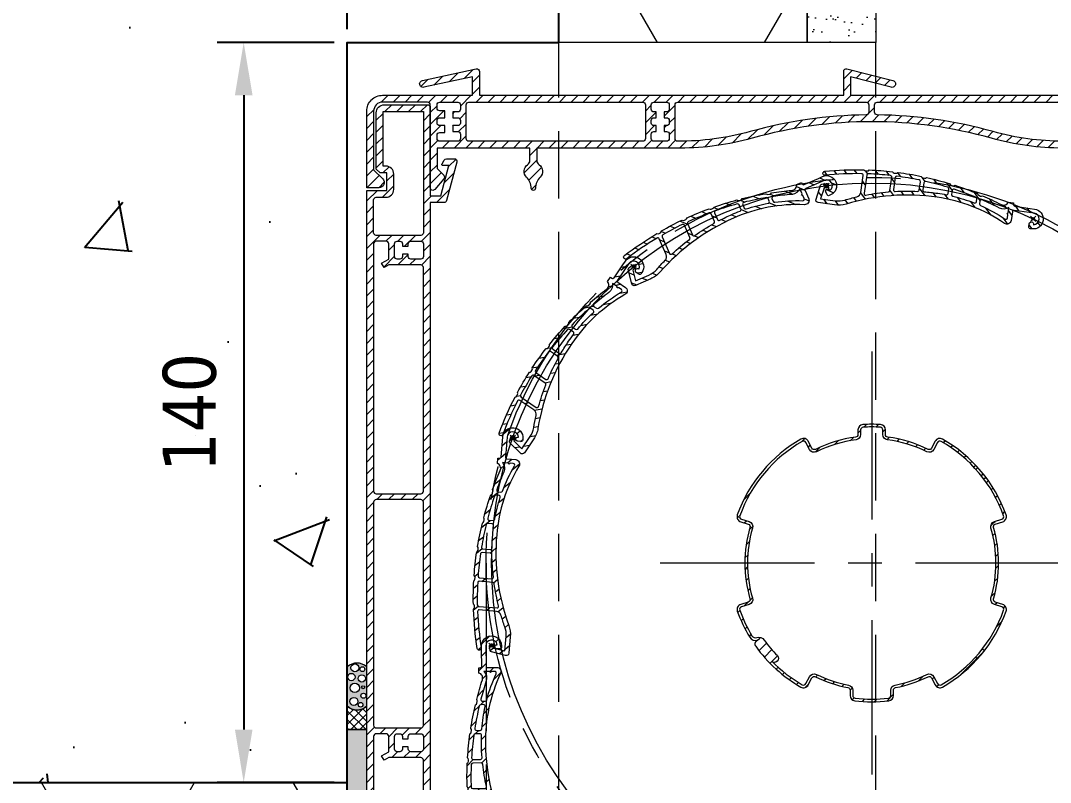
# Model space of a CAD drawing. Header units: millimetres. Extents: x -20000 to 230000, y -17405 to 24510.
# Drawn here: x 61898.2 to 62093, y -12815.7 to -12671.5 of the extents above; entities that cross this region are included whole.
import ezdxf

# ---------------------------------------------------------------- set-up
doc = ezdxf.new("R2010")
doc.units = ezdxf.units.MM
doc.header["$PDMODE"] = 35
doc.header["$PDSIZE"] = 0.5
doc.linetypes.add('AXES', pattern=[50.8, 31.75, -6.35, 6.35, -6.35])
doc.linetypes.add('CACHE', pattern=[9.525, 6.35, -3.175])
doc.layers.get('0').update_dxf_attribs({"lineweight": 13})
doc.layers.get('Defpoints').update_dxf_attribs({"true_color": 0xc2a584})
doc.layers.add('0 - Invisible', color=43, linetype='Continuous', lineweight=0, plot=False)
for name, color, linetype, lineweight in [('1 - Acier', 160, 'Continuous', 13), ('1 - Axe', 1, 'AXES', 0), ('1 - BETON', 251, 'Continuous', 25), ('1 - Béton', 251, 'Continuous', 25), ('1 - Cotation', 32, 'Continuous', 13), ('1 - INTERROMPU', 253, 'CACHE', 13), ('1 - Isolant', 132, 'Continuous', 13), ('1 - Platre', 252, 'Continuous', 13), ('1 - PVC', 7, 'Continuous', 13), ('1 - Silicone', 40, 'Continuous', 13)]:
    doc.layers.add(name, color=color, linetype=linetype, lineweight=lineweight)
doc.styles.add('Texte Poralu', font='tahomabd.ttf')
doc.dimstyles.new('100 - 1000', dxfattribs={"dimtxt": 15, "dimasz": 15, "dimexe": 5, "dimexo": 2.5, "dimgap": 8, "dimtad": 1, "dimdec": 1, "dimtxsty": 'Texte Poralu', "dimcen": 10, "dimazin": 0, "dimtfac": 1, "dimtdec": 1, "dimtmove": 0, "dimatfit": 3, "dimfxl": 1, "dimarcsym": 0})
doc.dimstyles.new('30 - 1000', dxfattribs={"dimtxt": 10, "dimasz": 10, "dimexe": 5, "dimexo": 2.5, "dimgap": 5, "dimtad": 1, "dimdec": 1, "dimtxsty": 'Texte Poralu', "dimcen": 5, "dimazin": 0, "dimtfac": 1, "dimtdec": 1, "dimtmove": 0, "dimatfit": 3, "dimfxl": 1, "dimarcsym": 0})

# ---------------------------------------------------------------- blocks, each defined once
blk = doc.blocks.new('*U339')
at = {"layer": '1 - BETON'}
h = blk.add_hatch(dxfattribs=at)
h.set_pattern_fill('CONCRETE', color=256, scale=15, style=0, pattern_type=2)
h.set_pattern_definition([(50, (200, -100), (107.589, -9.413), [11.25, -123.75]), (355, (200, -100), (-20.813, 112.829), [9, -99]), (100.451, (208.97, -100.78), (86.776, 103.416), [9.561, -105.171]), (46.184, (200, -70), (160.086, -24.828), [16.875, -185.625]), (96.636, (213.34, -72.07), (140.2, 146.118), [14.34, -157.757]), (351.184, (200, -70), (140.2, 146.12), [13.5, -148.5]), (21, (215, -77.5), (89.536, -60.393), [11.25, -123.75]), (326, (215, -77.5), (36.497, 108.773), [9, -99]), (71.451, (222.46, -82.53), (126.033, 48.38), [9.561, -105.171]), (37.5, (200, -100), (1.824, 49.934), [0, -97.8, 0, -100.5, 0, -99.375]), (7.5, (200, -100), (39.4604, 59.162), [0, -57.3, 0, -95.55, 0, -37.875]), (327.5, (166.55, -100), (80.0734, -3.3832), [0, -37.5, 0, -117, 0, -155.25]), (317.5, (151.55, -100), (87.478, 15.016), [0, -48.75, 0, -77.7, 0, -110.25])])
h.paths.add_polyline_path([(-160, 310), (-160, 0), (-40, 0), (-40, 140), (0, 140), (0, 210), (400, 210), (300, 310)])
blk.add_lwpolyline([(-160, 310), (-160, 0), (-40, 0), (-40, 140), (0, 140), (0, 210), (400, 210)], dxfattribs=at)
blk = doc.blocks.new('*D366')
at = {"layer": '1 - Cotation', "color": 0, "lineweight": -2, "transparency": 16777216}
for p, q in [((62397.5, -12605.67), (62340, -12605.67)), ((62345, -12620.67), (62345, -12850.67)), ((61962.5, -12865.67), (62350, -12865.67))]:
    blk.add_line(p, q, dxfattribs=at)
at = {"layer": '1 - Cotation', "color": 0, "transparency": 16777216}
for points in [[(62342.5, -12620.67), (62347.5, -12620.67), (62345, -12605.67)], [(62342.5, -12850.67), (62347.5, -12850.67), (62345, -12865.67)]]:
    blk.add_solid(points, dxfattribs=at)
at = {"layer": 'Defpoints', "color": 0, "transparency": 16777216}
for p in [(62400, -12605.67), (61960, -12865.67), (62345, -12865.67)]:
    blk.add_point(p, dxfattribs=at)
at = {"layer": '1 - Cotation', "color": 0, "transparency": 16777216, "insert": (62329.5, -12735.67), "char_height": 15, "attachment_point": 5, "rotation": 90, "style": 'Texte Poralu'}
blk.add_mtext('RET', dxfattribs=at)
blk = doc.blocks.new('*U340')
at = {"layer": '1 - Isolant'}
h = blk.add_hatch(dxfattribs=at)
h.set_pattern_fill('HONEY', color=256, scale=5, style=0)
h.set_pattern_definition([(0, (20, 110), (23.8125, 13.74815), [15.875, -31.75]), (120, (20, 110), (-23.8125, 13.74815), [15.875, -31.75]), (60, (20, 110), (5e-08, 27.4963), [-31.75, 15.875])])
h.paths.add_polyline_path([(-100, 310), (0, 310), (0, 0), (120, 0), (120, -40), (-100, -40)])
blk.add_lwpolyline([(0, 310), (0, 0), (120, 0), (120, -40), (-100, -40), (-100, 310)], dxfattribs=at)
blk = doc.blocks.new('*D372')
at = {"layer": '1 - Cotation', "color": 0, "lineweight": -2, "transparency": 16777216}
for p, q in [((61960, -12673.17), (61960, -12656.2)), ((62000, -12673.17), (62000, -12656.2)), ((61990, -12661.2), (61970, -12661.2))]:
    blk.add_line(p, q, dxfattribs=at)
at = {"layer": '1 - Cotation', "color": 0, "transparency": 16777216}
for points in [[(61970, -12659.53), (61970, -12662.86), (61960, -12661.2)], [(61990, -12659.53), (61990, -12662.86), (62000, -12661.2)]]:
    blk.add_solid(points, dxfattribs=at)
at = {"layer": 'Defpoints', "color": 0, "transparency": 16777216}
for p in [(61960, -12661.2), (61960, -12675.67), (62000, -12675.67)]:
    blk.add_point(p, dxfattribs=at)
at = {"layer": '1 - Cotation', "color": 0, "transparency": 16777216, "insert": (61980, -12650.99), "char_height": 10, "attachment_point": 5, "style": 'Texte Poralu'}
blk.add_mtext('40', dxfattribs=at)
blk = doc.blocks.new('*D373')
at = {"layer": '1 - Cotation', "color": 0, "lineweight": -2, "transparency": 16777216}
for p, q in [((61957.5, -12675.67), (61935.42, -12675.67)), ((61940.42, -12685.67), (61940.42, -12805.67)), ((61957.5, -12815.67), (61935.42, -12815.67))]:
    blk.add_line(p, q, dxfattribs=at)
at = {"layer": '1 - Cotation', "color": 0, "transparency": 16777216}
for points in [[(61938.76, -12685.67), (61942.09, -12685.67), (61940.42, -12675.67)], [(61938.76, -12805.67), (61942.09, -12805.67), (61940.42, -12815.67)]]:
    blk.add_solid(points, dxfattribs=at)
at = {"layer": 'Defpoints', "color": 0, "transparency": 16777216}
for p in [(61960, -12675.67), (61940.42, -12815.67), (61960, -12815.67)]:
    blk.add_point(p, dxfattribs=at)
at = {"layer": '1 - Cotation', "color": 0, "transparency": 16777216, "insert": (61930.22, -12745.67), "char_height": 10, "attachment_point": 5, "rotation": 90, "style": 'Texte Poralu'}
blk.add_mtext('140', dxfattribs=at)
blk = doc.blocks.new('*U322')
at = {"layer": '1 - Silicone'}
h = blk.add_hatch(dxfattribs=at)
h.set_pattern_fill('ANSI37', color=256, scale=0.37, style=0)
h.set_pattern_definition([(45, (-3546.3827, -4016.8175), (-0.8306737, 0.8306737), []), (135, (-3546.3827, -4016.8175), (-0.8306737, -0.8306737), [])])
h.paths.add_polyline_path([(4.44, 3.7), (0, 3.7), (0, 0), (4.44, 0, -0.4)])
h = blk.add_hatch(color=256, dxfattribs=at)
edge = h.paths.add_edge_path(flags=16)
edge.add_arc((11.43, 0.83), 0.464, -180, 0, ccw=False)
edge.add_arc((11.43, 0.83), 0.464, 0, 180, ccw=False)
edge = h.paths.add_edge_path(flags=16)
edge.add_arc((11.68, 2.24), 0.753, 0, 180, ccw=False)
edge.add_arc((11.68, 2.24), 0.753, -180, 0, ccw=False)
edge = h.paths.add_edge_path(flags=16)
edge.add_arc((9.94, 2.91), 0.695, 0, 180, ccw=False)
edge.add_arc((9.94, 2.91), 0.695, -180, 0, ccw=False)
edge = h.paths.add_edge_path(flags=16)
edge.add_arc((9.67, 0.94), 0.677, -180, 0, ccw=False)
edge.add_arc((9.67, 0.94), 0.677, 0, 180, ccw=False)
edge = h.paths.add_edge_path(flags=16)
edge.add_arc((8.01, 0.69), 0.29, -180, 0, ccw=False)
edge.add_arc((8.01, 0.69), 0.29, 0, 180, ccw=False)
edge = h.paths.add_edge_path(flags=16)
edge.add_arc((7.87, 2.27), 0.889, 0, 180, ccw=False)
edge.add_arc((7.87, 2.27), 0.889, -180, 0, ccw=False)
edge = h.paths.add_edge_path(flags=16)
edge.add_arc((6.4, 0.65), 0.483, -180, 0, ccw=False)
edge.add_arc((6.4, 0.65), 0.483, 0, 180, ccw=False)
edge = h.paths.add_edge_path(flags=16)
edge.add_arc((5.33, 2.44), 0.757, 0, 180, ccw=False)
edge.add_arc((5.33, 2.44), 0.757, -180, 0, ccw=False)
edge = h.paths.add_edge_path(flags=16)
edge.add_arc((4.7, 1.17), 0.444, -180, 0, ccw=False)
edge.add_arc((4.7, 1.17), 0.444, 0, 180, ccw=False)
edge = h.paths.add_edge_path()
edge.add_line((11.84, 3.7), (4.44, 3.7))
edge.add_arc((6.38, 1.85), 2.68, 136.3972, 223.6028)
edge.add_line((4.44, 0), (11.84, 0))
edge.add_arc((9.9, 1.85), 2.68, 316.3972, 403.6028)
for points in [[(4.44, 3.7), (0, 3.7), (0, 0), (4.44, 0, -0.4), (4.44, 3.7)], [(11.84, 3.7), (4.44, 3.7, 0.4), (4.44, 0), (11.84, 0, 0.4), (11.84, 3.7)], [(4.58, 2.44, -1), (6.09, 2.44, -1), (4.58, 2.44, -1)], [(6.98, 2.27, -1), (8.76, 2.27, -1), (6.98, 2.27, -1)], [(9.24, 2.91, -1), (10.63, 2.91, -1), (9.24, 2.91, -1)], [(10.93, 2.24, -1), (12.43, 2.24, -1), (10.93, 2.24, -1)], [(5.14, 1.17, -1), (4.26, 1.17, -1), (5.14, 1.17, -1)], [(6.88, 0.65, -1), (5.92, 0.65, -1), (6.88, 0.65, -1)], [(8.3, 0.69, -1), (7.72, 0.69, -1), (8.3, 0.69, -1)], [(10.34, 0.94, -1), (8.99, 0.94, -1), (10.34, 0.94, -1)], [(11.89, 0.83, -1), (10.96, 0.83, -1), (11.89, 0.83, -1)]]:
    blk.add_lwpolyline(points, format="xyb", close=True, dxfattribs=at)
blk = doc.blocks.new('Rehau - VR MB 190 - Caisson face dessus')
at = {"layer": '1 - PVC'}
h = blk.add_hatch(dxfattribs=at)
h.set_pattern_fill('ANSI31', color=256, scale=0.5, style=0)
h.set_pattern_definition([(45, (0, -23), (-1.122532, 1.122532), [])])
h.paths.add_polyline_path([(0, 0), (-1.3, 0), (-1.3, -5), (-103.6, -5), (-103.6, -1.5), (-95.91, -3.48, 1), (-95.59, -2.22), (-104.28, 0.02, 0.490115), (-104.9, -0.47), (-104.9, -5), (-173.8, -5), (-173.8, -0.51, 0.477934), (-174.41, -0.02), (-184.59, -2.21, 1), (-184.31, -3.49), (-175.1, -1.5), (-175.1, -5), (-192.1, -5, 0.414214), (-195.1, -8), (-195.1, -22.5), (-192.8, -22.5, 0.668179), (-192.09, -20.79), (-193.8, -19.09), (-193.8, -8, -0.414214), (-192.1, -6.3), (-183.6, -6.3, -0.414214), (-183.1, -6.8), (-183.1, -22.5, 0.700208), (-182.22, -22.82), (-180.52, -20.8, 0.388879), (-180.55, -20.12), (-181.8, -18.87), (-181.8, -15), (-164.25, -15), (-164.25, -17.33, -0.249069), (-164.69, -18.16, 0.473859), (-164.9, -20.47), (-164.9, -20.47, -0.200469), (-164, -22.6, 0.995627), (-163.2, -22.6), (-163.2, -22.6, -0.200469), (-162.3, -20.47, 0.472673), (-162.5, -18.16), (-162.51, -18.16, -0.249069), (-162.95, -17.33), (-162.95, -15), (-135.79, -15, 0.068746), (-122.24, -13.13, -0.138145), (-76.96, -13.13, 0.068746), (-63.41, -15), (-16.64, -15, -0.520567), (-16.17, -15.67), (-17.87, -20.33, 0.520567), (-17.4, -21), (-15.09, -21, -0.339454), (-14.9, -21.15), (-14.4, -23), (-0.5, -23, 0.414214), (0, -22.5), (0, -20.15, 1), (-1.3, -20.15), (-1.3, -21.2, -0.414214), (-1.8, -21.7), (-7, -21.7, -0.414214), (-7.5, -21.2), (-7.5, -15.8, -0.414214), (-7, -15.3), (-1.8, -15.3, -0.414214), (-1.3, -15.8), (-1.3, -16.75, 1), (-0.8, -16.75), (-0.8, -16.7, -0.414214), (-0.6, -16.5), (0.9, -16.5, 0.414214), (1.5, -15.9, 0.414214), (0.9, -15.2), (0, -15.2)])
h.paths.add_polyline_path([(-140.8, -9.25), (-140.35, -9.25), (-140.35, -8.15), (-140.8, -8.15, -0.414214), (-141.3, -7.65), (-141.3, -6.8, -0.414214), (-140.8, -6.3), (-138.4, -6.3, -0.414214), (-137.9, -6.8), (-137.9, -7.65, -0.414214), (-138.4, -8.15), (-138.85, -8.15), (-138.85, -9.25), (-138.4, -9.25, -0.414214), (-137.9, -9.75), (-137.9, -10.25, -0.414214), (-138.4, -10.75), (-138.85, -10.75), (-138.85, -11.85), (-138.4, -11.85, -0.414214), (-137.9, -12.35), (-137.9, -13.2, -0.414214), (-138.4, -13.7), (-140.8, -13.7, -0.414214), (-141.3, -13.2), (-141.3, -12.35, -0.414214), (-140.8, -11.85), (-140.35, -11.85), (-140.35, -10.75), (-140.8, -10.75, -0.414214), (-141.3, -10.25), (-141.3, -9.75, -0.414214)], flags=16)
h.paths.add_polyline_path([(-142.4, -13.2, -0.414214), (-142.9, -13.7), (-175.8, -13.7, -0.414214), (-176.3, -13.2), (-176.3, -6.8, -0.414214), (-175.8, -6.3), (-142.9, -6.3, -0.414214), (-142.4, -6.8)], flags=16)
h.paths.add_polyline_path([(-136.8, -6.8, -0.414214), (-136.3, -6.3), (-100.65, -6.3, -0.414214), (-100.15, -6.8), (-100.15, -8.21, -0.410613), (-100.64, -8.71, 0.065655), (-122.59, -11.88, -0.068752), (-136.3, -13.7, -0.412715), (-136.8, -13.2)], flags=16)
h.paths.add_polyline_path([(-177.4, -9.75), (-177.4, -10.25, -0.414214), (-177.9, -10.75), (-178.85, -10.75), (-178.85, -11.85), (-177.9, -11.85, -0.414214), (-177.4, -12.35), (-177.4, -13.2, -0.414214), (-177.9, -13.7), (-181.3, -13.7, -0.414214), (-181.8, -13.2), (-181.8, -12.55, -0.414214), (-181.3, -12.05), (-180.35, -12.05), (-180.35, -10.75), (-181.3, -10.75, -0.414214), (-181.8, -10.25), (-181.8, -9.75, -0.414214), (-181.3, -9.25), (-180.35, -9.25), (-180.35, -7.95), (-181.3, -7.95, -0.414214), (-181.8, -7.45), (-181.8, -6.8, -0.414214), (-181.3, -6.3), (-177.9, -6.3, -0.414214), (-177.4, -6.8), (-177.4, -7.65, -0.414214), (-177.9, -8.15), (-178.85, -8.15), (-178.85, -9.25), (-177.9, -9.25, -0.414214)], flags=16)
h.paths.add_polyline_path([(-99.05, -8.21), (-99.05, -6.8, -0.414214), (-98.55, -6.3), (-62.35, -6.3, -0.414214), (-61.85, -6.8), (-61.85, -13.2, -0.414214), (-62.35, -13.7), (-63.41, -13.7, -0.068746), (-76.61, -11.88, 0.065655), (-98.56, -8.71, -0.410613)], flags=16)
h.paths.add_polyline_path([(-60.75, -6.8, -0.414214), (-60.25, -6.3), (-24.4, -6.3, -0.414214), (-23.9, -6.8), (-23.9, -13.2, -0.414214), (-24.4, -13.7), (-60.25, -13.7, -0.414214), (-60.75, -13.2)], flags=16)
h.paths.add_polyline_path([(-22.8, -6.8, -0.414214), (-22.3, -6.3), (-19.9, -6.3, -0.414214), (-19.4, -6.8), (-19.4, -9.9, -0.414214), (-19.9, -10.4), (-20.35, -10.4), (-20.35, -11.5), (-19.9, -11.5, -0.414214), (-19.4, -12), (-19.4, -13.2, -0.414214), (-19.9, -13.7), (-19.95, -13.7, -0.414214), (-20.45, -13.2), (-21.75, -13.2, -0.414214), (-22.25, -13.7), (-22.3, -13.7, -0.414214), (-22.8, -13.2), (-22.8, -12, -0.414214), (-22.3, -11.5), (-21.85, -11.5), (-21.85, -10.4), (-22.3, -10.4, -0.414214), (-22.8, -9.9)], flags=16)
h.paths.add_polyline_path([(-18.3, -6.8, -0.414214), (-17.8, -6.3), (-1.8, -6.3, -0.414214), (-1.3, -6.8), (-1.3, -13.5, -0.414214), (-1.8, -14), (-7, -14, 0.414214), (-8.8, -15.8), (-8.8, -21.2, -0.414214), (-9.3, -21.7), (-13.4, -21.7), (-13.64, -20.8, 0.336274), (-15.08, -19.7), (-16.26, -19.7), (-14.95, -16.12, 0.520567), (-16.64, -13.7), (-17.8, -13.7, -0.414214), (-18.3, -13.2)], flags=16)
blk.add_lwpolyline([(-63.41, -15, -0.068746), (-76.96, -13.13, 0.138145), (-122.24, -13.13, -0.068746), (-135.79, -15), (-162.95, -15), (-162.95, -17.33, 0.247576), (-162.51, -18.15), (-162.51, -18.16, -0.474395), (-162.3, -20.47, 0.200281), (-163.2, -22.6), (-163.2, -22.6, -0.995988), (-164, -22.6, 0.200469), (-164.9, -20.47), (-164.9, -20.47, -0.473859), (-164.69, -18.16, 0.249069), (-164.25, -17.33), (-164.25, -15), (-181.8, -15), (-181.8, -18.87), (-180.55, -20.12, -0.388879), (-180.52, -20.8), (-182.22, -22.82, -0.700208), (-183.1, -22.5), (-183.1, -6.8, 0.414214), (-183.6, -6.3), (-192.1, -6.3, 0.414214), (-193.8, -8), (-193.8, -19.09), (-192.09, -20.79, -0.668179), (-192.8, -22.5), (-195.1, -22.5), (-195.1, -8, -0.414214), (-192.1, -5), (-175.1, -5), (-175.1, -1.5), (-184.31, -3.49, -1), (-184.59, -2.21), (-174.41, -0.02, -0.477934), (-173.8, -0.51), (-173.8, -5), (-104.9, -5), (-104.9, -0.47, -0.490115), (-104.28, 0.02), (-95.59, -2.22, -1), (-95.91, -3.48), (-103.6, -1.5), (-103.6, -5), (-1.3, -5)], format="xyb", dxfattribs=at)
for points in [[(-177.4, -13.2, -0.414214), (-177.9, -13.7), (-181.3, -13.7, -0.414214), (-181.8, -13.2), (-181.8, -12.55, -0.414214), (-181.3, -12.05), (-180.35, -12.05), (-180.35, -10.75), (-181.3, -10.75, -0.414214), (-181.8, -10.25), (-181.8, -9.75, -0.414214), (-181.3, -9.25), (-180.35, -9.25), (-180.35, -7.95), (-181.3, -7.95, -0.414214), (-181.8, -7.45), (-181.8, -6.8, -0.414214), (-181.3, -6.3), (-177.9, -6.3, -0.414214), (-177.4, -6.8), (-177.4, -7.65, -0.414214), (-177.9, -8.15), (-178.85, -8.15), (-178.85, -9.25), (-177.9, -9.25, -0.414214), (-177.4, -9.75), (-177.4, -10.25, -0.414214), (-177.9, -10.75), (-178.85, -10.75), (-178.85, -11.85), (-177.9, -11.85, -0.414214), (-177.4, -12.35)], [(-176.3, -13.2), (-176.3, -6.8, -0.414214), (-175.8, -6.3), (-142.9, -6.3, -0.414214), (-142.4, -6.8), (-142.4, -13.2, -0.414214), (-142.9, -13.7), (-175.8, -13.7, -0.414214)], [(-141.3, -12.35, -0.414214), (-140.8, -11.85), (-140.35, -11.85), (-140.35, -10.75), (-140.8, -10.75, -0.414214), (-141.3, -10.25), (-141.3, -9.75, -0.414214), (-140.8, -9.25), (-140.35, -9.25), (-140.35, -8.15), (-140.8, -8.15, -0.414214), (-141.3, -7.65), (-141.3, -6.8, -0.414214), (-140.8, -6.3), (-138.4, -6.3, -0.414214), (-137.9, -6.8), (-137.9, -7.65, -0.414214), (-138.4, -8.15), (-138.85, -8.15), (-138.85, -9.25), (-138.4, -9.25, -0.414214), (-137.9, -9.75), (-137.9, -10.25, -0.414214), (-138.4, -10.75), (-138.85, -10.75), (-138.85, -11.85), (-138.4, -11.85, -0.414214), (-137.9, -12.35), (-137.9, -13.2, -0.414214), (-138.4, -13.7), (-140.8, -13.7, -0.414214), (-141.3, -13.2)], [(-136.8, -13.2), (-136.8, -6.8, -0.414214), (-136.3, -6.3), (-100.65, -6.3, -0.414214), (-100.15, -6.8), (-100.15, -8.21, -0.410613), (-100.64, -8.71, 0.065655), (-122.59, -11.88, -0.068752), (-136.3, -13.7, -0.412715)], [(-63.41, -13.7, -0.068746), (-76.61, -11.88, 0.065655), (-98.56, -8.71, -0.410613), (-99.05, -8.21), (-99.05, -6.8, -0.414214), (-98.55, -6.3), (-62.35, -6.3, -0.414214), (-61.85, -6.8), (-61.85, -13.2, -0.414214), (-62.35, -13.7)]]:
    blk.add_lwpolyline(points, format="xyb", close=True, dxfattribs=at)
blk = doc.blocks.new('Rehau - VR MB 190 - Caisson face extérieure')
at = {"layer": '1 - PVC'}
h = blk.add_hatch(dxfattribs=at)
h.set_pattern_fill('ANSI31', color=256, scale=0.5, style=0)
h.set_pattern_definition([(45, (-94390.9857, -324034.8793), (-1.122532015, 1.122532015), [])])
h.paths.add_polyline_path([(0, -2.35), (0, 172), (3.8, 172), (3.8, 175.3), (2.5, 175.3), (1.8, 176), (1.8, 186.7, -0.414214), (3.3, 188.2), (11.5, 188.2, -0.414214), (12, 187.7), (12, 171), (14, 171), (15.53, 176.7), (14.4, 176.7, -0.414214), (14.2, 176.9, -0.131652), (14.23, 177), (14.66, 177.75, -0.267949), (15.1, 178), (16.57, 178, -0.493145), (17.05, 177.37), (15.1, 170.07, -0.339454), (14.61, 169.7), (12, 169.7), (12, 14.25), (10.7, 14.25), (10.7, 16.5), (9.1, 16.5), (9.1, 8.5), (10.7, 8.5), (10.7, 10.75), (12, 10.75), (12, 7.2), (7, 7.2, 0.414214), (6.5, 6.7), (6.5, 1.8, 0.414214), (7, 1.3), (8.2, 1.3, 0.414214), (8.7, 1.8), (8.7, 2.75, -0.414214), (9.35, 3.4, -0.414214), (10, 2.75), (10, 0), (1.3, 0), (1.3, -2.35, -0.414214), (0.65, -3, -0.414214)])
h.paths.add_polyline_path([(1.3, 113, -0.414214), (1.8, 113.5), (10.2, 113.5, -0.414214), (10.7, 113), (10.7, 70.8, -0.414214), (10.2, 70.3), (1.8, 70.3, -0.414214), (1.3, 70.8)], flags=16)
h.paths.add_polyline_path([(1.8, 69.2), (3.65, 69.2, -0.414214), (4.15, 68.7), (4.15, 65.8), (2.8, 65.02), (3.28, 64.2), (4.15, 64.7), (10.2, 64.7, -0.414214), (10.7, 64.2), (10.7, 22.8, -0.414214), (10.2, 22.3), (4.15, 22.3), (3.28, 22.8), (2.8, 21.98), (4.15, 21.2), (4.15, 18.3, -0.414214), (3.65, 17.8), (1.8, 17.8, -0.414214), (1.3, 18.3), (1.3, 20.7), (1.3, 22.8), (1.3, 64.2), (1.3, 66.3), (1.3, 68.7, -0.414214)], flags=16)
h.paths.add_polyline_path([(1.3, 115.1), (1.3, 157.4), (1.3, 159.5), (1.3, 161.9, -0.414214), (1.8, 162.4), (3.65, 162.4, -0.414214), (4.15, 161.9), (4.15, 159), (2.8, 158.22), (3.28, 157.4), (4.15, 157.9), (10.2, 157.9, -0.414214), (10.7, 157.4), (10.7, 115.1, -0.414214), (10.2, 114.6), (1.8, 114.6, -0.414214)], flags=16)
h.paths.add_polyline_path([(5.75, 69.2), (6.25, 69.2, -0.414214), (6.75, 68.7), (6.75, 68.25), (7.85, 68.25), (7.85, 68.7, -0.414214), (8.35, 69.2), (10.2, 69.2, -0.414214), (10.7, 68.7), (10.7, 66.3, -0.414214), (10.2, 65.8), (8.35, 65.8, -0.414214), (7.85, 66.3), (7.85, 66.75), (6.75, 66.75), (6.75, 66.3, -0.414214), (6.25, 65.8), (5.75, 65.8, -0.414214), (5.25, 66.3), (5.25, 68.25), (5.25, 68.7, -0.414214)], flags=16)
h.paths.add_polyline_path([(5.25, 159.5), (5.25, 161.45), (5.25, 161.9, -0.414214), (5.75, 162.4), (6.25, 162.4, -0.414214), (6.75, 161.9), (6.75, 161.45), (7.85, 161.45), (7.85, 161.9, -0.414214), (8.35, 162.4), (10.2, 162.4, -0.414214), (10.7, 161.9), (10.7, 159.5, -0.414214), (10.2, 159), (8.35, 159, -0.414214), (7.85, 159.5), (7.85, 159.95), (6.75, 159.95), (6.75, 159.5, -0.414214), (6.25, 159), (5.75, 159, -0.414214)], flags=16)
h.paths.add_polyline_path([(5.75, 21.2), (6.25, 21.2, -0.414214), (6.75, 20.7), (6.75, 20.25), (7.85, 20.25), (7.85, 20.7, -0.414214), (8.35, 21.2), (10.2, 21.2, -0.414214), (10.7, 20.7), (10.7, 18.3, -0.414214), (10.2, 17.8), (8.35, 17.8, -0.414214), (7.85, 18.3), (7.85, 18.75), (6.75, 18.75), (6.75, 18.3, -0.414214), (6.25, 17.8), (5.75, 17.8, -0.414214), (5.25, 18.3), (5.25, 20.7, -0.414214)], flags=16)
h.paths.add_polyline_path([(1.8, 163.5, -0.414214), (1.3, 164), (1.3, 170.2, -0.414214), (1.8, 170.7), (3.6, 170.7, 0.414214), (5.1, 172.2), (5.1, 175.1, 0.414214), (3.6, 176.6), (3.1, 176.6), (3.1, 186.9), (10.7, 186.9), (10.7, 164, -0.414214), (10.2, 163.5)], flags=16)
h.paths.add_polyline_path([(1.8, 16.7), (7.3, 16.7, -0.414214), (7.8, 16.2), (7.8, 9, -0.414214), (7.3, 8.5), (7, 8.5, 0.414214), (5.2, 6.7), (5.2, 1.8, -0.414214), (4.7, 1.3), (1.8, 1.3, -0.414214), (1.3, 1.8), (1.3, 16.2, -0.414214)], flags=16)
for points in [[(0.65, -3, -0.414214), (0, -2.35), (0, 172), (3.8, 172), (3.8, 175.3), (2.5, 175.3), (1.8, 176), (1.8, 186.7, -0.414214), (3.3, 188.2), (11.5, 188.2, -0.414214), (12, 187.7), (12, 171), (14, 171), (15.53, 176.7), (14.4, 176.7, -0.414214), (14.2, 176.9, -0.131652), (14.23, 177), (14.66, 177.75, -0.267949), (15.1, 178), (16.57, 178, -0.493145), (17.05, 177.37), (15.1, 170.07, -0.339454), (14.61, 169.7), (12, 169.7), (12, 14.25), (10.7, 14.25), (10.7, 16.5), (9.1, 16.5), (9.1, 8.5), (10.7, 8.5), (10.7, 10.75), (12, 10.75), (12, 7.2), (7, 7.2, 0.414214), (6.5, 6.7), (6.5, 1.8, 0.414214), (7, 1.3), (8.2, 1.3, 0.414214), (8.7, 1.8), (8.7, 2.75, -0.414214), (9.35, 3.4, -0.414214), (10, 2.75), (10, 0), (1.3, 0), (1.3, -2.35, -0.414214)], [(3.6, 170.7, 0.414214), (5.1, 172.2), (5.1, 175.1, 0.414214), (3.6, 176.6), (3.1, 176.6), (3.1, 186.9), (10.7, 186.9), (10.7, 164, -0.414214), (10.2, 163.5), (1.8, 163.5, -0.414214), (1.3, 164), (1.3, 170.2, -0.414214), (1.8, 170.7)], [(1.3, 159.5), (1.3, 157.4), (1.3, 115.1, 0.414214), (1.8, 114.6), (10.2, 114.6, 0.414214), (10.7, 115.1), (10.7, 157.4, 0.414214), (10.2, 157.9), (4.15, 157.9), (3.28, 157.4), (2.8, 158.22), (4.15, 159), (4.15, 161.9, 0.414214), (3.65, 162.4), (1.8, 162.4, 0.414214), (1.3, 161.9)], [(5.25, 159.5), (5.25, 161.45), (5.25, 161.9, -0.414214), (5.75, 162.4), (6.25, 162.4, -0.414214), (6.75, 161.9), (6.75, 161.45), (7.85, 161.45), (7.85, 161.9, -0.414214), (8.35, 162.4), (10.2, 162.4, -0.414214), (10.7, 161.9), (10.7, 159.5, -0.414214), (10.2, 159), (8.35, 159, -0.414214), (7.85, 159.5), (7.85, 159.95), (6.75, 159.95), (6.75, 159.5, -0.414214), (6.25, 159), (5.75, 159, -0.414214)], [(10.2, 70.3, 0.414214), (10.7, 70.8), (10.7, 113, 0.414214), (10.2, 113.5), (1.8, 113.5, 0.414214), (1.3, 113), (1.3, 70.8, 0.414214), (1.8, 70.3)], [(1.3, 18.3, 0.414214), (1.8, 17.8), (3.65, 17.8, 0.414214), (4.15, 18.3), (4.15, 21.2), (2.8, 21.98), (3.28, 22.8), (4.15, 22.3), (10.2, 22.3, 0.414214), (10.7, 22.8), (10.7, 64.2, 0.414214), (10.2, 64.7), (4.15, 64.7), (3.28, 64.2), (2.8, 65.02), (4.15, 65.8), (4.15, 68.7, 0.414214), (3.65, 69.2), (1.8, 69.2, 0.414214), (1.3, 68.7), (1.3, 66.3), (1.3, 64.2), (1.3, 22.8), (1.3, 20.7)], [(6.25, 65.8), (5.75, 65.8, -0.414214), (5.25, 66.3), (5.25, 68.25), (5.25, 68.7, -0.414214), (5.75, 69.2), (6.25, 69.2, -0.414214), (6.75, 68.7), (6.75, 68.25), (7.85, 68.25), (7.85, 68.7, -0.414214), (8.35, 69.2), (10.2, 69.2, -0.414214), (10.7, 68.7), (10.7, 66.3, -0.414214), (10.2, 65.8), (8.35, 65.8, -0.414214), (7.85, 66.3), (7.85, 66.75), (6.75, 66.75), (6.75, 66.3, -0.414214)], [(6.25, 17.8), (5.75, 17.8, -0.414214), (5.25, 18.3), (5.25, 20.7, -0.414214), (5.75, 21.2), (6.25, 21.2, -0.414214), (6.75, 20.7), (6.75, 20.25), (7.85, 20.25), (7.85, 20.7, -0.414214), (8.35, 21.2), (10.2, 21.2, -0.414214), (10.7, 20.7), (10.7, 18.3, -0.414214), (10.2, 17.8), (8.35, 17.8, -0.414214), (7.85, 18.3), (7.85, 18.75), (6.75, 18.75), (6.75, 18.3, -0.414214)], [(7, 8.5, 0.414214), (5.2, 6.7), (5.2, 1.8, -0.414214), (4.7, 1.3), (1.8, 1.3, -0.414214), (1.3, 1.8), (1.3, 16.2, -0.414214), (1.8, 16.7), (7.3, 16.7, -0.414214), (7.8, 16.2), (7.8, 9, -0.414214), (7.3, 8.5)]]:
    blk.add_lwpolyline(points, format="xyb", close=True, dxfattribs=at)
blk = doc.blocks.new('Rehau - Lame PVC 37mm')
at = {"layer": '1 - PVC', "linetype": 'ByBlock'}
h = blk.add_hatch(dxfattribs=at)
h.set_pattern_fill('ANSI31', color=256, scale=0.5, angle=0.1266, style=0)
h.set_pattern_definition([(45.12660643, (-93264.7601, -324254.6907), (-1.1250097306, 1.120048819), [])])
h.paths.add_polyline_path([(1.71, -5.21, 0.551198), (0.97, -4.08), (-0.73, -4.11, -0.414214), (-1.03, -3.82), (-1.1, -0.02, -0.91252), (1.08, 0.22), (1, 0.22, 1), (1.01, -0.58), (1.61, -0.57, 0.414214), (1.91, -0.27), (1.9, 0.03, 1), (-1.9, -0.03), (-1.88, -0.88), (-1.83, -3.83, -0.414214), (-2.13, -4.14), (-2.43, -4.14), (-2.41, -5.14, -0.425767), (-1.73, -6.41, 0.01621), (-2.81, -10.15, -0.267178), (-2.7, -10.53), (-2.78, -10.87, -0.267178), (-3.05, -11.16, 0.019181), (-3.94, -15.67, -0.267178), (-3.79, -16.04), (-3.84, -16.36, -0.267178), (-4.08, -16.67, 0.018887), (-4.53, -21.18, -0.267178), (-4.36, -21.54), (-4.37, -21.85, -0.267178), (-4.59, -22.18, 0.018763), (-4.62, -26.69, -0.267178), (-4.41, -27.02), (-4.4, -27.33, -0.267178), (-4.59, -27.69, 0.018379), (-4.22, -32.08, -0.267178), (-3.98, -32.4), (-3.94, -32.71, -0.267178), (-4.09, -33.08, 0.031015), (-2.63, -40.37, 1), (-1.9, -40.17, -0.0292), (-3.29, -33.4, -0.451652), (-3, -33.06), (0.24, -33, -0.307343), (1.18, -33.62, 0.014352), (2.14, -35.75, -0.109303), (2.56, -37.51), (2.61, -40.3), (0.53, -39.97), (0.38, -39.48, 1), (-0.38, -39.7), (-0.15, -40.5, 0.291473), (0.09, -40.71), (2.84, -41.15, 0.466308), (3.42, -40.65), (3.36, -37.5, 0.109303), (2.86, -35.4, -0.109303), (-1.17, -18.59, -0.115584)])
h.paths.add_polyline_path([(-0.92, -10.25, -0.335884), (-1.2, -10.47), (-1.73, -10.48, -0.49576), (-2.02, -10.11, -0.015215), (-1.02, -6.65, 0.280188), (-1.44, -4.88), (-0.41, -4.86), (-0.21, -5.05), (-0.01, -4.85), (0.59, -4.84, -0.552075), (0.86, -5.27, 0.043108)], flags=16)
h.paths.add_polyline_path([(-1.22, -11.49, 0.034724), (-1.84, -15.71, -0.386888), (-2.13, -15.99), (-2.87, -16, -0.466301), (-3.17, -15.66, -0.01844), (-2.33, -11.37, -0.343232), (-2.05, -11.14), (-1.51, -11.13, -0.484234)], flags=16)
h.paths.add_polyline_path([(-1.91, -16.95, 0.013455), (-1.92, -18.61, 0.015723), (-1.8, -21.17, -0.432755), (-2.09, -21.49), (-3.48, -21.51, -0.437968), (-3.78, -21.2, -0.018153), (-3.36, -16.92, -0.370073), (-3.07, -16.66), (-2.21, -16.64, -0.430065)], flags=16)
h.paths.add_polyline_path([(-1.98, -22.14, -0.387105), (-1.68, -22.41, 0.026178), (-0.98, -26.61, -0.473507), (-1.27, -26.98), (-3.57, -27.02, -0.410419), (-3.87, -26.73, -0.018034), (-3.85, -22.45, -0.396991), (-3.56, -22.17)], flags=16)
h.paths.add_polyline_path([(-0.99, -27.62, -0.348545), (-0.69, -27.85, 0.026331), (0.57, -31.95, -0.515974), (0.3, -32.35), (-3.15, -32.41, -0.383851), (-3.46, -32.15, -0.017648), (-3.82, -27.98, -0.424261), (-3.53, -27.67)], flags=16)
at = {"layer": '0 - Invisible'}
for p in [(0, 0), (0, -39.59)]:
    blk.add_point(p, dxfattribs=at)
at = {"layer": '1 - PVC', "linetype": 'ByBlock'}
for points in [[(-3.29, -33.4, 0.0292), (-1.9, -40.17, -1), (-2.63, -40.37, -0.031015), (-4.09, -33.08, 0.267178), (-3.94, -32.71), (-3.98, -32.4, 0.267178), (-4.22, -32.08, -0.018379), (-4.59, -27.69, 0.267178), (-4.4, -27.33), (-4.41, -27.02, 0.267178), (-4.62, -26.69, -0.018763), (-4.59, -22.18, 0.267178), (-4.37, -21.85), (-4.36, -21.54, 0.267178), (-4.53, -21.18, -0.018887), (-4.08, -16.67, 0.267178), (-3.84, -16.36), (-3.79, -16.04, 0.267178), (-3.94, -15.67, -0.019181), (-3.05, -11.16, 0.267178), (-2.78, -10.87), (-2.7, -10.53, 0.267178), (-2.81, -10.15, -0.01621), (-1.73, -6.41, 0.425767), (-2.41, -5.14), (-2.43, -4.14), (-2.13, -4.14, 0.414214), (-1.83, -3.83), (-1.88, -0.88), (-1.9, -0.03, -1), (1.9, 0.03), (1.91, -0.27, -0.414214), (1.61, -0.57), (1.01, -0.58, -1), (1, 0.22), (1.08, 0.22, 0.91252), (-1.1, -0.02), (-1.03, -3.82, 0.414214), (-0.73, -4.11), (0.97, -4.08, -0.561428), (1.7, -5.24, 0.115373), (-1.17, -18.59, 0.109303), (2.86, -35.4, -0.109303), (3.36, -37.5), (3.42, -40.65, -0.466308), (2.84, -41.15), (0.09, -40.71, -0.291473), (-0.15, -40.5), (-0.38, -39.7, -1), (0.38, -39.48), (0.53, -39.97), (2.61, -40.3), (2.56, -37.51, 0.109303), (2.14, -35.75, -0.014352), (1.18, -33.62, 0.307343), (0.24, -33), (-3, -33.06, 0.451652), (-3.29, -33.4)], [(-2.02, -10.11, 0.49576), (-1.73, -10.48), (-1.2, -10.47, 0.335884), (-0.92, -10.25, -0.043108), (0.86, -5.27, 0.552075), (0.59, -4.84), (-0.01, -4.85), (-0.21, -5.05), (-0.41, -4.86), (-1.44, -4.88, -0.280188), (-1.02, -6.65, 0.015215), (-2.02, -10.11)], [(-3.17, -15.66, 0.466301), (-2.87, -16), (-2.13, -15.99, 0.386888), (-1.84, -15.71, -0.034724), (-1.22, -11.49, 0.484234), (-1.51, -11.13), (-2.05, -11.14, 0.343232), (-2.33, -11.37, 0.01844), (-3.17, -15.66)], [(-3.36, -16.92, 0.018153), (-3.78, -21.2, 0.437968), (-3.48, -21.51), (-2.09, -21.49, 0.432755), (-1.8, -21.17, -0.015723), (-1.92, -18.61, -0.013455), (-1.91, -16.95, 0.430065), (-2.21, -16.64), (-3.07, -16.66, 0.370073), (-3.36, -16.92)], [(-3.85, -22.45, 0.018034), (-3.87, -26.73, 0.410419), (-3.57, -27.02), (-1.27, -26.98, 0.473507), (-0.98, -26.61, -0.026178), (-1.68, -22.41, 0.387105), (-1.98, -22.14), (-3.56, -22.17, 0.396991), (-3.85, -22.45)], [(-3.46, -32.15, 0.383851), (-3.15, -32.41), (0.3, -32.35, 0.515974), (0.57, -31.95, -0.026331), (-0.69, -27.85, 0.348545), (-0.99, -27.62), (-3.53, -27.67, 0.424261), (-3.82, -27.98, 0.017648), (-3.46, -32.15)]]:
    blk.add_lwpolyline(points, format="xyb", dxfattribs=at)
blk = doc.blocks.new("Rehau - VR MB - Axe d'enroulement de tablier")
at = {"layer": '1 - Acier'}
h = blk.add_hatch(dxfattribs=at)
h.set_pattern_fill('ANSI31', color=256, scale=0.5, style=0)
h.set_pattern_definition([(45, (-94429.73, -323941.015), (-1.122532015, 1.122532015), [])])
edge = h.paths.add_edge_path(flags=16)
edge.add_arc((-21.97, -13.34), 0.8, 211.273, 287.9005)
edge.add_arc((-21.34, -15.29), 1.25, 35.6304, 107.9005, ccw=False)
edge.add_arc((0, 0), 25, 215.6304, 224.4546)
edge.add_arc((-18.38, -18.03), 0.75, -135.5454, 44.4546, ccw=False)
edge.add_arc((0, 0), 26.5, 224.4546, 240.2958)
edge.add_arc((-12.88, -22.58), 0.5, 240.2958, 332.5)
edge.add_line((-12.44, -22.81), (-11.75, -21.5))
edge.add_arc((-10.87, -21.96), 1, 63.6694, 152.5, ccw=False)
edge.add_arc((0, 0), 23.5, 243.6694, 259.1782)
edge.add_arc((-4.6, -24.06), 1, 0, 79.1782, ccw=False)
edge.add_line((-3.6, -24.06), (-3.6, -25.06))
edge.add_arc((-3.1, -25.06), 0.5, 180, 262.9479)
edge.add_arc((0, 0), 25.75, 262.9479, 277.0521)
edge.add_arc((3.1, -25.06), 0.5, 277.0521, 360)
edge.add_line((3.6, -25.06), (3.6, -24.06))
edge.add_arc((4.6, -24.06), 1, 100.8218, 180, ccw=False)
edge.add_arc((0, 0), 23.5, 280.8218, 296.3306)
edge.add_arc((10.87, -21.96), 1, 27.5, 116.3306, ccw=False)
edge.add_line((11.75, -21.5), (12.44, -22.81))
edge.add_arc((12.88, -22.58), 0.5, 207.5, 299.7042)
edge.add_arc((0, 0), 26.5, 299.7042, 340.2958)
edge.add_arc((24.48, -8.77), 0.5, 340.2958, 432.5)
edge.add_line((24.63, -8.29), (23.21, -7.84))
edge.add_arc((23.51, -6.89), 1, 163.6694, 252.5, ccw=False)
edge.add_arc((0, 0), 23.5, 343.6694, 376.3306)
edge.add_arc((23.51, 6.89), 1, 107.5, 196.3306, ccw=False)
edge.add_line((23.21, 7.84), (24.63, 8.29))
edge.add_arc((24.48, 8.77), 0.5, 287.5, 379.7042)
edge.add_arc((0, 0), 26.5, 19.7042, 60.2958)
edge.add_arc((12.88, 22.58), 0.5, 60.2958, 152.5)
edge.add_line((12.44, 22.81), (11.75, 21.5))
edge.add_arc((10.87, 21.96), 1, 243.6694, 332.5, ccw=False)
edge.add_arc((0, 0), 23.5, 63.6694, 82.7308)
edge.add_arc((3.1, 24.3), 1, 180, 262.7308, ccw=False)
edge.add_line((2.1, 24.3), (2.1, 25.2))
edge.add_arc((1.6, 25.2), 0.5, 360, 446.3669)
edge.add_arc((0, 0), 25.75, 86.3669, 93.6331)
edge.add_arc((-1.6, 25.2), 0.5, 93.6331, 180)
edge.add_line((-2.1, 25.2), (-2.1, 24.3))
edge.add_arc((-3.1, 24.3), 1, 277.2692, 360, ccw=False)
edge.add_arc((0, 0), 23.5, 97.2692, 116.3306)
edge.add_arc((-10.87, 21.96), 1, 207.5, 296.3306, ccw=False)
edge.add_line((-11.75, 21.5), (-12.44, 22.81))
edge.add_arc((-12.88, 22.58), 0.5, 27.5, 119.7042)
edge.add_arc((0, 0), 26.5, 119.7042, 160.2958)
edge.add_arc((-24.48, 8.77), 0.5, 160.2958, 252.5)
edge.add_line((-24.63, 8.29), (-23.21, 7.84))
edge.add_arc((-23.51, 6.89), 1, -16.3306, 72.5, ccw=False)
edge.add_arc((0, 0), 23.5, 163.6694, 196.3306)
edge.add_arc((-23.51, -6.89), 1, -72.5, 16.3306, ccw=False)
edge.add_line((-23.21, -7.84), (-24.63, -8.29))
edge.add_arc((-24.48, -8.77), 0.5, 107.5, 199.7042)
edge.add_arc((0, 0), 26.5, 199.7042, 211.273)
edge.add_line((-22.65, -13.76), (-22.65, -13.76))
edge = h.paths.add_edge_path()
edge.add_arc((-12.88, -22.58), 1, 240.2958, 332.5)
edge.add_line((-12, -23.05), (-11.31, -21.73))
edge.add_arc((-10.87, -21.96), 0.5, 63.6694, 152.5, ccw=False)
edge.add_arc((0, 0), 24, 243.6694, 259.1782)
edge.add_arc((-4.6, -24.06), 0.5, 0, 79.1782, ccw=False)
edge.add_line((-4.1, -24.06), (-4.1, -25.06))
edge.add_arc((-3.1, -25.06), 1, 180, 262.9479)
edge.add_arc((0, 0), 26.25, 262.9479, 277.0521)
edge.add_arc((3.1, -25.06), 1, 277.0521, 360)
edge.add_line((4.1, -25.06), (4.1, -24.06))
edge.add_arc((4.6, -24.06), 0.5, 100.8218, 180, ccw=False)
edge.add_arc((0, 0), 24, 280.8218, 296.3306)
edge.add_arc((10.87, -21.96), 0.5, 27.5, 116.3306, ccw=False)
edge.add_line((11.31, -21.73), (12, -23.05))
edge.add_arc((12.88, -22.58), 1, 207.5, 299.7042)
edge.add_arc((0, 0), 27, 299.7042, 340.2958)
edge.add_arc((24.48, -8.77), 1, 340.2958, 432.5)
edge.add_line((24.78, -7.81), (23.36, -7.37))
edge.add_arc((23.51, -6.89), 0.5, 163.6694, 252.5, ccw=False)
edge.add_arc((0, 0), 24, 343.6694, 376.3306)
edge.add_arc((23.51, 6.89), 0.5, 107.5, 196.3306, ccw=False)
edge.add_line((23.36, 7.37), (24.78, 7.81))
edge.add_arc((24.48, 8.77), 1, 287.5, 379.7042)
edge.add_arc((0, 0), 27, 19.7042, 60.2958)
edge.add_arc((12.88, 22.58), 1, 60.2958, 152.5)
edge.add_line((12, 23.05), (11.31, 21.73))
edge.add_arc((10.87, 21.96), 0.5, 243.6694, 332.5, ccw=False)
edge.add_arc((0, 0), 24, 63.6694, 82.7308)
edge.add_arc((3.1, 24.3), 0.5, 180, 262.7308, ccw=False)
edge.add_line((2.6, 24.3), (2.6, 25.2))
edge.add_arc((1.6, 25.2), 1, 360, 446.3669)
edge.add_arc((0, 0), 26.25, 86.3669, 93.6331)
edge.add_arc((-1.6, 25.2), 1, 93.6331, 180)
edge.add_line((-2.6, 25.2), (-2.6, 24.3))
edge.add_arc((-3.1, 24.3), 0.5, 277.2692, 360, ccw=False)
edge.add_arc((0, 0), 24, 97.2692, 116.3306)
edge.add_arc((-10.87, 21.96), 0.5, 207.5, 296.3306, ccw=False)
edge.add_line((-11.31, 21.73), (-12, 23.05))
edge.add_arc((-12.88, 22.58), 1, 27.5, 119.7042)
edge.add_arc((0, 0), 27, 119.7042, 160.2958)
edge.add_arc((-24.48, 8.77), 1, 160.2958, 252.5)
edge.add_line((-24.78, 7.81), (-23.36, 7.37))
edge.add_arc((-23.51, 6.89), 0.5, -16.3306, 72.5, ccw=False)
edge.add_arc((0, 0), 24, 163.6694, 196.3306)
edge.add_arc((-23.51, -6.89), 0.5, -72.5, 16.3306, ccw=False)
edge.add_line((-23.36, -7.37), (-24.78, -7.81))
edge.add_arc((-24.48, -8.77), 1, 107.5, 199.7042)
edge.add_arc((0, 0), 27, 199.7042, 211.273)
edge.add_arc((-21.97, -13.34), 1.3, 211.273, 287.9005)
edge.add_arc((-21.34, -15.29), 0.75, 107.9005, 215.6304)
edge.add_arc((0, 0), 27, 215.6304, 240.2958)
for points in [[(-13.38, -23.45, 0.425527), (-12, -23.05), (-11.31, -21.73, -0.408248), (-10.65, -21.51, 0.067773), (-4.51, -23.57, -0.359915), (-4.1, -24.06), (-4.1, -25.06, 0.378606), (-3.22, -26.05, 0.061619), (3.22, -26.05, 0.378606), (4.1, -25.06), (4.1, -24.06, -0.359915), (4.51, -23.57, 0.067773), (10.65, -21.51, -0.408248), (11.31, -21.73), (12, -23.05, 0.425527), (13.38, -23.45, 0.17899), (25.42, -9.1, 0.425527), (24.78, -7.81), (23.36, -7.37, -0.408248), (23.03, -6.75, 0.143484), (23.03, 6.75, -0.408248), (23.36, 7.37), (24.78, 7.81, 0.425527), (25.42, 9.1, 0.17899), (13.38, 23.45, 0.425527), (12, 23.05), (11.31, 21.73, -0.408248), (10.65, 21.51, 0.083364), (3.04, 23.81, -0.377524), (2.6, 24.3), (2.6, 25.2, 0.395761), (1.66, 26.2, 0.031715), (-1.66, 26.2, 0.395761), (-2.6, 25.2), (-2.6, 24.3, -0.377524), (-3.04, 23.81, 0.083364), (-10.65, 21.51, -0.408248), (-11.31, 21.73), (-12, 23.05, 0.425527), (-13.38, 23.45, 0.17899), (-25.42, 9.1, 0.425527), (-24.78, 7.81), (-23.36, 7.37, -0.408248), (-23.03, 6.75, 0.143484), (-23.03, -6.75, -0.408248), (-23.36, -7.37), (-24.78, -7.81, 0.425527), (-25.42, -9.1, 0.050521), (-23.08, -14.02, 0.347393), (-21.57, -14.58, 0.508042), (-21.95, -15.73, 0.108041)], [(-22.65, -13.76, 0.347393), (-21.72, -14.1, -0.326223), (-20.32, -14.56, 0.038522), (-17.85, -17.51, -1), (-18.92, -18.56, 0.06923), (-13.13, -23.02, 0.425527), (-12.44, -22.81), (-11.75, -21.5, -0.408248), (-10.42, -21.06, 0.067773), (-4.41, -23.08, -0.359915), (-3.6, -24.06), (-3.6, -25.06, 0.378606), (-3.16, -25.56, 0.061619), (3.16, -25.56, 0.378606), (3.6, -25.06), (3.6, -24.06, -0.359915), (4.41, -23.08, 0.067773), (10.42, -21.06, -0.408248), (11.75, -21.5), (12.44, -22.81, 0.425527), (13.13, -23.02, 0.17899), (24.95, -8.93, 0.425527), (24.63, -8.29), (23.21, -7.84, -0.408248), (22.55, -6.61, 0.143484), (22.55, 6.61, -0.408248), (23.21, 7.84), (24.63, 8.29, 0.425527), (24.95, 8.93, 0.17899), (13.13, 23.02, 0.425527), (12.44, 22.81), (11.75, 21.5, -0.408248), (10.42, 21.06, 0.083364), (2.97, 23.31, -0.377524), (2.1, 24.3), (2.1, 25.2, 0.395761), (1.63, 25.7, 0.031715), (-1.63, 25.7, 0.395761), (-2.1, 25.2), (-2.1, 24.3, -0.377524), (-2.97, 23.31, 0.083364), (-10.42, 21.06, -0.408248), (-11.75, 21.5), (-12.44, 22.81, 0.425527), (-13.13, 23.02, 0.17899), (-24.95, 8.93, 0.425527), (-24.63, 8.29), (-23.21, 7.84, -0.408248), (-22.55, 6.61, 0.143484), (-22.55, -6.61, -0.408248), (-23.21, -7.84), (-24.63, -8.29, 0.425527), (-24.95, -8.93, 0.050521), (-22.65, -13.76)]]:
    blk.add_lwpolyline(points, format="xyb", close=True, dxfattribs=at)
for points in [[(19.69, 18.48), (19.3, 18.16)], [(21.62, 16.18), (21.23, 15.86)], [(21.31, -16.58), (20.93, -16.26)], [(20.03, -18.11), (19.64, -17.79)]]:
    blk.add_lwpolyline(points, dxfattribs=at)
blk = doc.blocks.new('*U403')
at = {"layer": '0 - Invisible'}
blk.add_circle((94.2, 101.5), 71.9, dxfattribs=at)
at = {"layer": '1 - Axe'}
for p, q in [((94.2, 141.5), (94.2, 61.5)), ((21.25, 101.5), (21.25, 0)), ((134.2, 101.5), (54.2, 101.5))]:
    blk.add_line(p, q, dxfattribs=at)
blk.add_circle((94.2, 101.5), 72.95, dxfattribs=at)
for name, p in [('Rehau - VR MB 190 - Caisson face dessus', (193.8, 195)), ('Rehau - VR MB 190 - Caisson face extérieure', (-1.3, 0)), ("Rehau - VR MB - Axe d'enroulement de tablier", (94.2, 101.5)), ('Rehau - Lame PVC 37mm', (22.3, 85.84))]:
    blk.add_blockref(name, p)
for p, rotation in [((85.66, 172.89), 292.8009858957146), ((124.74, 166.6), 260.8447196782192), ((49.17, 157.55), 324.7572521125871), ((26.32, 125.22), 354.1623947767997)]:
    blk.add_blockref('Rehau - Lame PVC 37mm', p, dxfattribs=dict(rotation=rotation))
blk = doc.blocks.new('*U444')
at = {"layer": '1 - Silicone'}
blk.add_hatch(color=256, dxfattribs=at).paths.add_polyline_path([(0, -63.38), (3.7, -63.06), (3.7, 10), (0, 10)])
at = {"layer": '0 - Invisible'}
blk.add_line((0, 10), (3.7, 10), dxfattribs=at)
blk.add_lwpolyline([(0, -63.38), (3.7, -63.06), (3.7, 10), (0, 10)], close=True, dxfattribs=at)
at = {"layer": '1 - Béton'}
blk.add_line((0, -63.38), (0, 10), dxfattribs=at)
blk.add_blockref('*U403', (5, -60))
at = {"rotation": 90}
blk.add_blockref('*U322', (3.7, 10), dxfattribs=at)
blk = doc.blocks.new('*U341')
at = {"layer": '1 - Isolant'}
h = blk.add_hatch(dxfattribs=at)
h.set_pattern_fill('HONEY', color=256, scale=5)
h.set_pattern_definition([(0, (-58637.141, -19257.493), (23.8125, 13.7481532), [15.875, -31.75]), (120, (-58637.141, -19257.493), (-23.8125, 13.7481533), [15.875, -31.75]), (60, (-58637.141, -19257.493), (5e-08, 27.4963065), [-31.75, 15.875])])
h.paths.add_polyline_path([(0, -210), (47, -210), (47, -140), (0, -140)])
at = {"layer": '1 - Platre'}
h = blk.add_hatch(dxfattribs=at)
h.set_pattern_fill('AR-SAND', color=256, scale=0.1)
h.set_pattern_definition([(37.5, (-58637.141, -19257.4927), (-0.16000313, 4.89413237), [0, -3.8608, 0, -4.318, 0, -4.1275]), (7.5, (-58637.141, -19257.4927), (4.4952328, 7.168251), [0, -2.0828, 0, -3.4798, 0, -1.3335]), (327.5, (-58640.265, -19257.4927), (7.9099237, 0.01437185), [0, -1.27, 0, -4.572, 0, -5.969]), (317.5, (-58640.265, -19257.4927), (7.6355645, 2.2292932), [0, -0.635, 0, -2.9972, 0, -3.429])])
h.paths.add_polyline_path([(60, -210), (60, -140), (47, -140), (47, -210)])
at = {"layer": '0 - Invisible'}
for points in [[(0, -210), (47, -210)], [(47, -210), (60, -210)]]:
    blk.add_lwpolyline(points, dxfattribs=at)
at = {"layer": '1 - Isolant'}
blk.add_lwpolyline([(47, -210), (47, -140), (0, -140), (0, -210)], dxfattribs=at)
at = {"layer": '1 - Platre'}
blk.add_lwpolyline([(60, -210), (60, -140), (47, -140), (47, -210)], dxfattribs=at)

msp = doc.modelspace()

# ---------------------------------------------------------------- linework, layer by layer
at = {"layer": '1 - INTERROMPU', "ltscale": 2}
for p, q in [((62000, -13886.27), (62000, -12675.67)), ((62060, -13886.27), (62060, -12675.67))]:
    msp.add_line(p, q, dxfattribs=at)
at = {"layer": '1 - INTERROMPU'}
msp.add_lwpolyline([(61960, -12815.67), (61960, -13886.27), (62000, -13886.27)], dxfattribs=at)

# ---------------------------------------------------------------- block references
for name, p in [('*U340', (61840, -12815.67)), ('*U339', (62000, -12815.67)), ('*U444', (61960, -12815.67))]:
    msp.add_blockref(name, p)
at = {"xscale": -1, "rotation": 180}
msp.add_blockref('*U341', (62000, -12815.67), dxfattribs=at)

# ---------------------------------------------------------------- dimensions: what is measured, and where the dimension line sits
at = {"layer": '1 - Cotation'}
dim = msp.add_linear_dim(base=(62345, -12865.67), p1=(62400, -12605.67), p2=(61960, -12865.67), angle=270, text='RET', dimstyle='100 - 1000', dxfattribs=at)
dim.commit()
dim.dimension.update_dxf_attribs({"geometry": '*D366', "text_midpoint": (62329.5, -12735.67)})
dim = msp.add_linear_dim(base=(61960, -12661.2), p1=(62000, -12675.67), p2=(61960, -12675.67), dimstyle='30 - 1000', dxfattribs=at)
dim.commit()
dim.dimension.update_dxf_attribs({"geometry": '*D372', "text_midpoint": (61980, -12650.99)})
dim = msp.add_linear_dim(base=(61940.42, -12815.67), p1=(61960, -12675.67), p2=(61960, -12815.67), angle=90, dimstyle='30 - 1000', dxfattribs=at)
dim.commit()
dim.dimension.update_dxf_attribs({"geometry": '*D373', "text_midpoint": (61930.22, -12745.67)})

doc.saveas('drawing.dxf')
